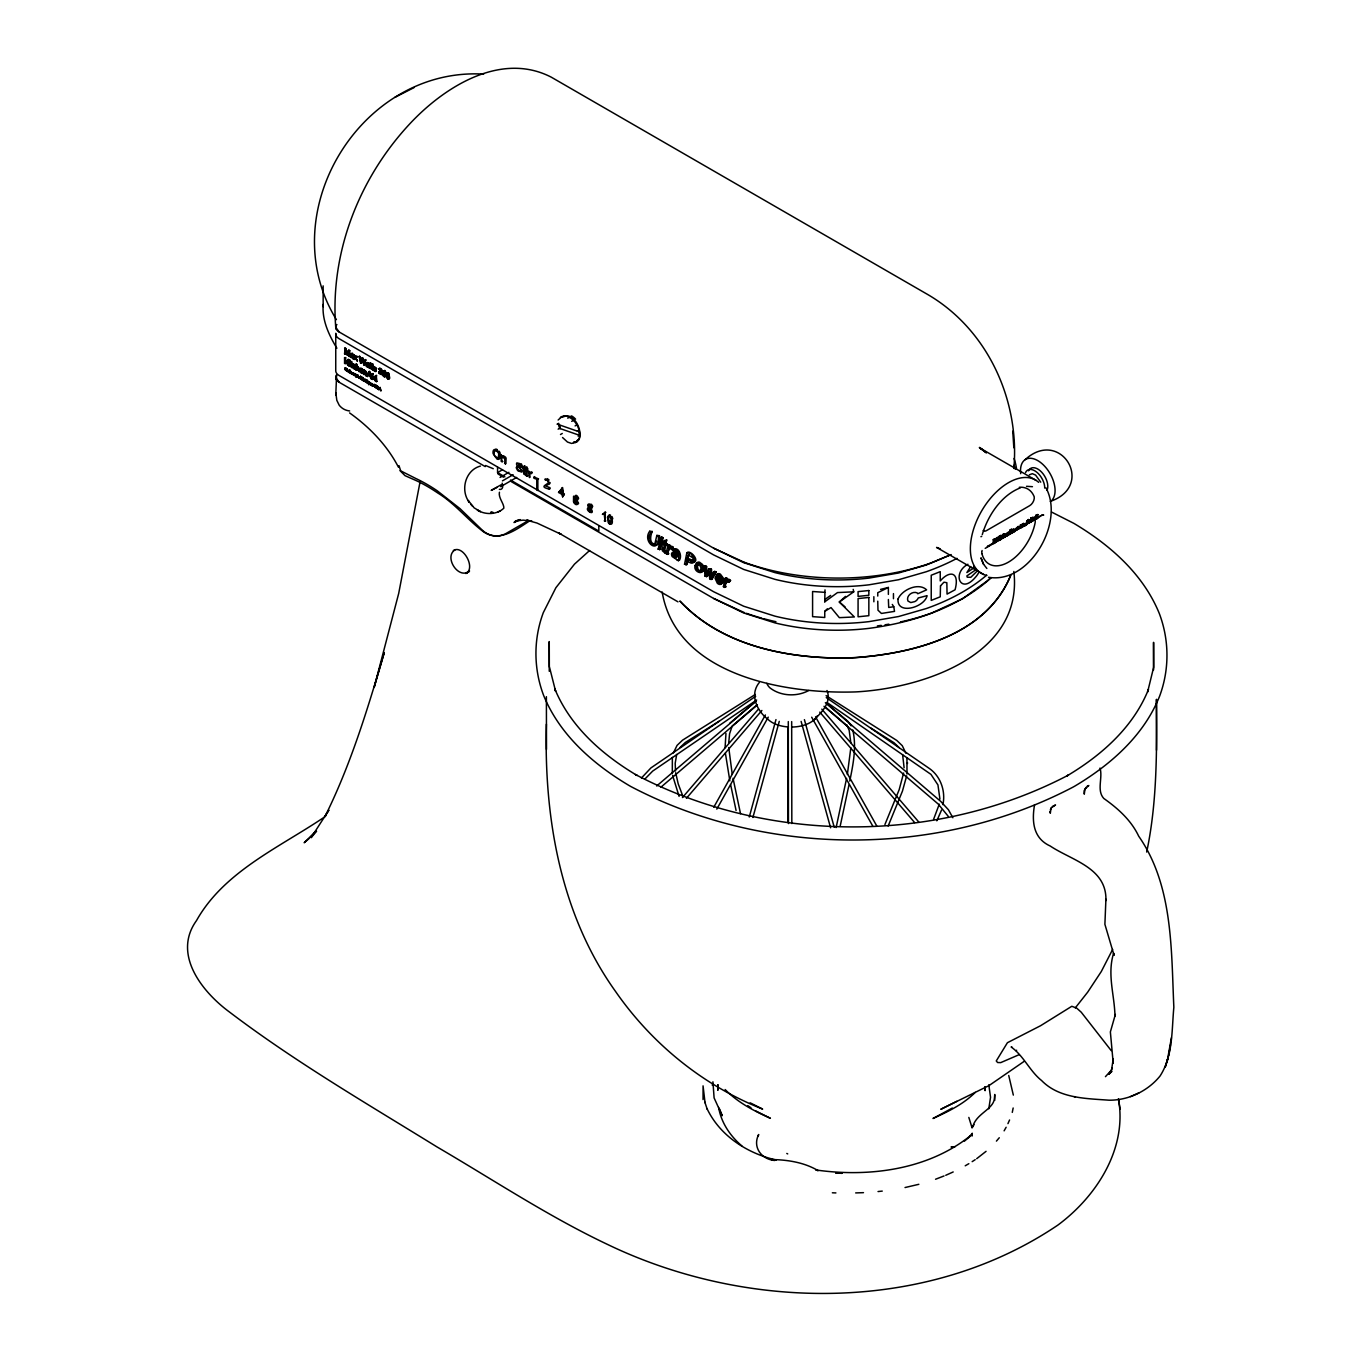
<?xml version="1.0" encoding="UTF-8"?>
<svg xmlns="http://www.w3.org/2000/svg" width="1361" height="1361" viewBox="0 0 1361 1361"><rect width="100%" height="100%" fill="white"/><g stroke="black" fill="none" stroke-linecap="round" stroke-linejoin="round"><path stroke-width="1.5" d="M717.842 1084.666L717.842 1090.314L717.825 1084.802M725.09 747.614L725.957 733.494M787.849 740.622L787.866 726.978M352.55 357.943C346.289 356.633 355.323 354.404 350.713 354.558C354.047 348.994 353.214 361.567 353.299 358.879M353.111 356.14L352.142 354.03L350.134 354.132M354.779 375.347C354.217 373.594 355.204 374.973 354.541 375.483M362.043 368.729L361.363 368.338A2.144 1.225 60 0 0 360.512 368.372L360.376 371.451L362.315 373.033A1.973 1.14 60 0 0 363.098 372.812C361.226 371.672 358.113 369.886 362.724 370.89C358.606 365.36 363.506 375.007 362.877 369.733M366.228 362.86C370.362 360.41 371.417 374.241 366.892 363.166C368.389 360.733 366.585 368.202 368.61 365.36M370.549 384.653C371.213 380.757 369.188 386.082 371.298 383.547M371.009 383.7L370.107 382.577L370.498 383.53M349.641 410.954A43.96 25.383 -60 0 1 339.161 405.136L336.813 400.321L335.827 392.819M1156.51 699.367C1156.782 750.353 1157.292 801.918 1146.677 852.054M349.811 371.859L348.824 371.366L349.454 372.233M376.061 386.728L375.16 387.358L374.53 385.844M356.174 376.18C355.629 371.196 357.569 378.987 356.174 375.075C358.623 375.194 354.881 377.848 356.99 376.334M364.17 372.438C364.867 369.597 367.232 374.7 365.854 375.653C369.563 373.101 362.111 367.47 366.466 373.475M368.984 383.224L368.185 381.607M371.808 384.602L372.897 386.303L373.033 384.346L371.774 383.972L372.897 385.112M372.08 384.176L371.808 385.673L372.148 383.887M352.363 372.88L353.401 374.785L350.985 371.434L350.849 373.305L350.917 371.808M356.157 375.228L356.684 376.436M369.035 384.227C368.457 383.632 368.116 384.482 368.423 381.897M850.829 747.716L847.359 774.494M368.338 381.522L368.729 384.67L368.882 381.726M376.129 387.392L376.061 385.163L375.755 387.392M1034.581 804.623C1031.604 821.636 1033.254 838.342 1050.216 846.015C1071.839 860.475 1106.986 867.825 1105.915 900.591L1105.915 899.213L1104.894 924.306L1114.081 955.337L1113.621 953.159C1106.986 974.646 1114.557 994.806 1114.965 1016.106M1118.47 1098.973C1127.265 1147.986 1097.374 1195.111 1059.538 1223.845L1057.854 1225.104C926.739 1313.705 747.444 1311.851 607.38 1244.362C548.16 1216.292 493.397 1179.885 436.898 1146.864C366.755 1103.533 295.235 1061.92 229.465 1012.023C202.108 991.846 172.184 954.265 196.511 920.563C224.293 871.023 280.519 847.001 325.568 816.294M356.548 368.031L357.722 366.841L358.726 368.372M358.011 376.163C357.28 380.229 357.654 372.182 358.096 375.636M365.599 381.029C367.589 380.042 367.13 383.802 365.65 380.689M550.048 488.701L549.317 489.126C535.298 485.843 554.25 484.176 546.407 479.906A1.786 1.038 60 0 0 545.659 480.348L544.859 479.429A2.739 1.582 60 0 1 545.676 478.868L549.266 482.457A3.096 1.786 60 0 1 549.129 483.853L545.71 486.047L550.048 487.697M728.747 742.528L729.581 733.8L732.184 725.991L756.018 705.713M352.992 356.344C349.726 358.334 352.856 352.72 353.145 358.3L353.792 358.606M577.847 499.198L577.625 498.177A2.637 1.514 60 0 0 576.537 496.476L573.559 496.221L573.508 501.716A3.3 1.905 60 0 0 574.631 503.655C578.595 507.568 578.969 499.317 575.295 498.687A2.943 1.701 60 0 0 574.002 499.011L574.937 496.544L578.578 498.772M721.772 581.334L719.306 581.981L717.553 577.796L716.447 578.425L718.217 582.627L721.772 581.334L723.116 582.253L721.789 583.682A5.087 2.943 60 0 1 720.003 583.614A5.546 3.198 60 0 1 718.438 582.661L717.655 581.845M589.109 508.453L589.823 510.715M716.447 578.425L722.402 581.862L722.028 577.983L719.34 574.835A5.58 3.215 60 0 0 716.754 574.427L715.018 578.136L717.349 583.291A5.546 3.198 60 0 0 718.897 584.243A5.087 2.943 60 0 0 720.684 584.311L723.116 582.253M722.402 581.862L723.508 581.232L723.389 578.17L720.428 574.189A5.58 3.215 60 0 0 717.859 573.798L716.124 577.489M1033.05 519.017L1033.509 517.741M906.987 774.052L906.953 757.703M351.853 373.663C350.917 371.689 355.289 374.037 352.737 372.659M370.039 383.411L370.481 384.431M853.211 589.381L853.721 591.831L837.491 592.579L824.749 601.834L825.004 589.874M824.749 601.834L825.004 599.384L830.669 595.42M672.351 757.396L672.317 773.746M1014.864 529.565L1018.351 526.316M379.821 371.519L381.471 370.362L379.634 368.508A1.922 1.106 60 0 0 378.885 368.814L380.91 369.341A1.752 1.021 60 0 1 381.556 370.617L381.59 374.53L379.124 373.441A2.041 1.174 60 0 1 378.681 372.387L381.624 373.475L380.74 371.4L379.821 371.519L380.91 374.02L378.63 372.012M1011.784 1046.813L1011.138 1047C1023.591 1055.643 1029.665 1071.073 1041.607 1080.549C1059.13 1098.497 1085.772 1098.446 1109.028 1100.198C1128.422 1100.42 1147.884 1091.046 1160.048 1076.024C1173.131 1055.898 1171.668 1030.277 1173.845 1007.259C1171.192 949.621 1173.131 885.535 1138.715 836.215C1131.11 820.173 1117.976 808.485 1103.788 798.448C1096.371 790.282 1103.039 777.777 1100.011 768.063M1167.16 1061.495L1171.413 1037.745M942.901 804.657C945.81 791.166 940.638 776.127 929.07 768.284L826.263 697.598M346.477 370.498C343.04 364.34 345.881 371.927 346.63 370.515M378.409 388.923C375.636 386.082 379.004 385.775 377.746 387.239M377.558 389.042C377.252 387.97 376.997 388.702 377.439 387.681C376.316 384.448 379.702 388.702 377.49 386.524M988.801 1108.807L990.536 1097.289L988.801 1084.785M663.487 548.16L663.658 550.627M719.595 1109.045L722.198 1115.697L714.1 1097.902L712.926 1081.791M712.364 1085.398L712.535 1084.292M678.373 560.698L672.215 556.598A3.045 1.769 60 0 1 671.568 554.846L671.534 554.267A3.249 1.871 60 0 1 672.198 552.719L677.54 554.386C679.309 549.606 668.983 551.698 674.171 549.163C680.16 550.048 679.071 556.462 678.373 560.698L679.462 560.069C682.763 555.373 677.574 544.485 672.317 550.542M1168.674 1055.473L1170.528 1044.653M420.26 480.807L398.705 593.396L374.156 687.441L384.278 652.565C367.861 708.179 351.019 764.133 325.143 816.209L328.852 810.22M903.619 773.031L899.162 789.72L884.922 824.528M906.647 775.923L902.428 791.166L888.138 826.059M649.265 538.19L649.486 536.914M368.712 383.564L369.494 382.118L369.069 384.653M351.512 373.305L350.389 371.672L351.495 373.697M573.508 442.444L576.894 441.798L579.14 439.212C581.725 429.668 575.108 418.269 565.564 415.734L560.375 417.419M350.56 372.251L351.716 372.489L351.257 373.833M666.073 543.022L666.686 539.994L662.28 543.328L663.368 543.958L662.28 550.695L664.814 552.889L666.158 551.086L664.729 549.793L665.852 544.111L667.196 544.893L667.417 543.805L664.968 543.651L667.417 543.805M664.814 552.889L666.158 551.086M659.439 535.656L658.35 536.285C659.558 555.696 641.797 541.814 649.673 531.266L652.259 531.505L651.153 532.134C642.647 543.141 661.769 553.468 659.439 535.656L656.853 535.417L654.794 544.111L652.038 544.298M652.259 531.505C650.473 535.009 648.789 544.4 655.39 543.958L656.665 541.117M663.59 541.593L662.28 543.328M672.725 548.466L673.287 547.309L671.654 546.169L668.727 547.734L670.173 545.387L667.86 545.319L666.158 553.655L668.574 553.774C666.278 550.473 673.61 545.132 671.619 549.095C668.744 545.931 667.468 552.566 667.468 554.42M669.833 547.088L670.173 545.387M686.012 565.121L688.071 559.813L687.118 564.492L684.532 564.254L686.863 552.753L687.968 552.107C692.222 551.545 699.962 561.702 693.038 562.399M729.972 581.521L730.534 580.364L728.901 579.208L725.974 580.773L727.42 578.442L725.107 578.374L723.406 586.71L725.821 586.829C723.525 583.529 730.857 578.187 728.867 582.151C726.008 578.986 724.715 585.621 724.715 587.459M727.08 580.143L727.42 578.442M846.576 778.424L836.13 827.573M848.958 785.008L840.128 826.399M849.757 781.078C853.143 764.406 856.732 746.883 852.786 729.989M1012.278 1112.396L1013.162 1107.99M658.248 549.095L660.578 537.578L661.684 536.949L663.062 537.731L660.731 549.249L658.248 549.095L660.731 549.249M660.136 544.621L661.684 536.949M659.626 549.895L661.956 538.378L663.062 537.731M665.852 544.111L663.641 550.439L665.053 551.732M664.968 543.651L666.686 539.994M668.285 548.024L668.949 544.689M686.012 561.702L686.795 557.874M687.237 559.15L688.105 554.863L692.46 557.568A1.786 1.038 60 0 1 693.225 559.048L691.796 561.43L687.237 559.15L689.193 554.216M725.532 581.079L726.196 577.727M662.501 542.222L663.59 542.852L665.104 540.164M664.746 544.757L666.09 545.523L666.329 544.434M360.223 369.954C361.124 367.317 362.962 372.897 362.383 370.022A2.093 1.208 60 0 0 361.567 369.018L360.869 368.61A2.144 1.225 60 0 0 360.019 368.661L359.814 371.4A2.093 1.208 60 0 0 360.563 372.54L361.822 373.322A1.973 1.14 60 0 0 362.604 373.101L363.302 372.37M365.156 359.508C364.425 367.844 362.315 360.699 365.803 359.882L363.965 365.037L362.162 359.032L364.459 364.765M354.03 374.513C358.028 375.959 351.087 371.621 355.527 375.109M355.919 367.929L355.255 368.746A1.956 1.123 60 0 1 354.489 369.069C351.257 368.627 352.074 361.924 355.204 364.935A1.718 0.987 60 0 1 355.697 365.769C352.04 363.744 352.227 368.729 355.748 368.457A1.956 1.123 60 0 1 354.983 368.797L353.077 366.943L353.265 364.187M364.033 379.175C362.043 381.641 366.738 380.791 364.493 381.488M353.162 374.496L352.329 373.731M370.005 371.825L368.338 374.751L370.685 376.163L368.151 375.262L366.926 376.265L369.29 371.417L372.012 378.63L370.77 378.477L370.209 376.436M381.029 390.726L380.059 387.477L379.532 388.225M676.689 754.453L675.192 763.283L675.515 770.972M361.346 361.124C360.223 365.003 360.818 356.038 363.064 358.3L364.136 363.778M375.959 387.8L376.061 385.163M362.162 359.032L360.971 363.319L359.015 356.531L360.172 356.633L361.124 362.043M1016.922 528.766L1018.3 527.711L1016.361 528.442M1111.631 1069.491L1113.196 1058.994L1113.213 1063.179L1110.372 1031.91L1115.374 1014.421M939.277 804.164L933.561 819.407M378.698 369.341L379.362 368.542A1.922 1.106 60 0 1 380.127 368.219L381.403 369.069A1.752 1.021 60 0 1 382.05 370.345L380.927 371.774M355.323 367.504C352.55 369.46 353.435 361.516 355.867 366.415M364.969 380.961L363.948 379.26M749.265 817.008L775.974 719.595M752.905 817.485L779.275 721.381M363.965 365.037L365.803 359.882M379.294 369.801L380.757 369.886L379.889 370.958M500.542 457.704L500.559 454.166M382.305 373.748L381.335 374.479L379.617 373.169A2.041 1.174 60 0 1 379.175 372.097L379.124 371.74M365.752 363.149L367.759 363.081L368.729 365.139M758.111 1136.333L758.689 1134.513C752.259 1146.966 761.292 1159.385 774.766 1160.491M744.501 562.416L713.623 548.177L339.195 331.999L335.725 327.218L336.609 324.633M335.776 394.911L336.609 374.904M982.268 534.635C988.052 514.951 1001.747 494.996 1020.495 487.799M1026.772 524.648C1026.653 521.909 1026.653 526.775 1024.544 525.312M348.875 350.117C346.698 359.61 346 349.131 349.743 350.611L349.743 356.259L348.637 356.191L349.131 351.172L349.743 356.259M361.737 378.766C362.485 375.381 362.349 383.581 362.706 377.456M1026.84 522.573L1027.419 520.906M349.131 351.172L347.701 355.085L345.201 349.403L347.208 355.357L348.637 351.461M355.527 375.415L354.353 375.636M362.417 377.729L361.737 379.583L360.529 376.861L361.499 379.719L362.179 377.848M941.523 810.101L936.827 820.819M367.606 376.657L368.151 375.262M378.919 389.79C380.246 384.789 378.97 392.649 379.651 387.783M578.629 503.213L577.574 504.37M673.423 752.905L677.063 745.386L682.524 740.18L755.338 694.45M530.11 477.184L529.531 473.271L531.062 473.611L531.641 471.876M531.062 473.611L532.1 472.403M368.338 374.751L369.631 372.199L368.814 371.706M375.636 380.229C369.597 370.958 380.314 388.225 373.969 376.419M1009.25 533.478L1012.108 533.121L1013.094 530.722L1012.669 532.151M1025.088 525.618L1027.096 520.77L1028.882 519.732L1030.889 522.284L1028.355 522.505L1029.171 523.27M350.713 354.558L352.142 354.03L352.499 355.816M366.926 376.265L369.29 371.417M378.596 389.603L380.059 387.477M351.699 373.271L350.781 372.285M1007.94 1123.642L1009.573 1119.984M716.669 577.336L718.523 575.771C721.5 575.414 720.292 581.113 722.317 579.327L717.774 576.707L716.669 577.336L723.508 581.232M717.774 576.707L718.846 575.227L720.462 575.448L722.317 578.986M1112.345 1067.909L1109.708 1073.625L1111.376 1070.188L1105.438 1076.67M1050.318 809.931L1051.185 808.094M372.114 384.091L372.897 386.303M708.043 572.113L707.142 574.325L706.58 566.414L705.253 565.649L704.147 566.278L704.998 576.077L707.55 576.281L709.693 572.096M714.78 571.144L710.714 577.557L713.691 571.773L716.175 571.943L712.211 578.969L709.676 578.782L709.336 571.127L706.444 576.911M973.932 1124.628L972.809 1126.908C975.803 1113.587 993.768 1109.453 994.432 1098.174L994.755 1094.465L994.755 1100.334M671.619 549.095L673.287 547.309M728.867 582.151L730.534 580.364M354.081 373.594L353.775 374.734M759.251 682.559C749.35 694.705 756.903 710.952 768.012 719.391A27.118 15.651 0 0 0 788.427 726.961M1112.635 949.451L1101.304 971.516L1087.677 992.169L1075.292 1007.889M711.803 576.911L711.463 569.221L708.86 569L706.036 574.954L705.474 567.044L704.147 566.278M696.475 563.862L697.53 562.433A5.291 3.045 60 0 1 699.656 562.28L702.412 564.39A4.185 2.416 60 0 1 703.569 566.754L703.229 571.144L700.558 572.266M378.324 389.076L378.069 387.511M389.059 378.885L389.212 375.041L386.966 372.982M386.133 374.479C386.779 368.695 380.042 370.583 382.934 375.5A1.837 1.055 60 0 0 383.717 376.504C387.494 378.987 384.908 368.048 383.564 372.37C383.104 378.052 386.898 374.649 384.04 371.536C384.653 387.579 386.082 359.899 383.411 375.211A1.837 1.055 60 0 0 384.193 376.214L385.741 376.402L386.66 373.203L388.719 373.135L389.773 378.188L387.528 378.698A1.837 1.055 60 0 1 386.745 377.695L386.252 375.126M387.153 372.914C388.872 391.322 388.855 362.349 387.239 377.422A1.837 1.055 60 0 0 388.004 378.409L389.246 378.834M713.776 807.226L765.392 714.95M716.805 809.132L768.25 717.145M711.105 579.616L716.175 571.943M362.689 371.927L361.039 372.251A2.093 1.208 60 0 1 360.308 371.111L360.189 370.498M1004.112 1130.838L1006.136 1127.265M1005.133 534.482L1008.62 531.981M346.136 370.362L345.507 369.239M378.069 388.787L377.099 385.929M673.712 551.494L675.141 550.32M1029.358 474.802L1032.353 473.679L1035.568 475.074L1040.74 482.168M328.664 810.424L311.057 837.747L316.569 831.316M336.677 324.513L336.303 325.092A11.739 6.771 0 0 0 335.742 326.912L335.742 327.525A11.79 6.805 0 0 0 336.32 329.311M336.677 374.785L336.303 375.364A11.739 6.771 0 0 0 335.742 377.184L335.742 377.797M549.623 483.801L549.861 483.444A3.096 1.786 60 0 0 550.048 482.543M1018.674 528.476L1019.797 527.983L1015.476 530.246L1016.684 527.83L1019.627 526.707L1016.361 528.936M641.456 777.999L650.915 767.927L755.661 696.305M644.791 779.138L652.702 771.075L756.648 700.013M1086.18 787.287L1084.139 790.707L1084.275 794.178L1085.023 788.972L1088.834 785.535L1087.269 786.08M374.156 376.265C375.517 381.386 375.432 382.917 373.441 376.861C378.902 376.248 372.251 376.708 375.347 380.076M698.346 564.066L697.972 564.594A8.03 4.627 60 0 0 697.512 566.788L697.819 568.592A2.569 1.48 60 0 0 699.452 570.582L701.766 570.14M998.804 536.472L997.409 539.296L999.348 536.778L994.891 540.13L996.609 537.731L1001.424 536.285L1000.862 535.264L999.382 536.829L1001.424 536.285M1035.925 518.337L1036.47 519.051L1033.084 519.29M1036.47 518.66L1033.714 519.834L1037.865 514.56L1037.865 518.252L1036.47 519.051M1016.616 1050.216L1016.276 1050.811M1021.379 524.887L1024.561 523.764L1024.646 525.89L1022.604 526.418M995.435 540.436L994.891 538.718L993.241 539.671L993.241 543.379L998.889 540.113M356.922 376.844L357.177 375.245L356.004 374.717M357.807 376.163L358.862 378.205L359.1 376.827M529.378 477.609L528.476 470.957L531.794 473.186M1012.108 530.773C1009.216 532.202 1015.748 526.265 1014.711 531.624L1013.23 532.474M996.422 1141.113L999.28 1137.745M605.288 512.076L602.413 514.407L604.965 513.778M682.439 797.563L758.502 709.064M686.42 798.295L761.888 710.476M680.109 747.41L685.281 742.494L719.391 721.058M356.973 361.005L355.646 358.062L357.365 356.565L354.949 357.705L354.234 354.762L355.425 357.416L353.639 359.083L355.799 358.147L357.467 360.716L355.306 358.419M354.37 359.508L355.799 358.147M562.178 416.381L558.129 420.005M729.853 723.201L755.559 701.357M370.89 384.482L370.107 384.448M562.484 489.075L559.456 492.001L562.484 492.903M813.368 720.53C821.125 712.96 831.996 702.463 826.978 690.52M1021.703 524.478L1023.744 523.27M561.923 487.936L563.658 495.37L564.39 493.992L563.403 493.414L561.753 494.281L558.571 492.427L562.654 487.51M369.716 383.581L370.89 384.772M356.65 356.157L355.289 357.348L353.741 355.034M574.971 442.869L578.986 439.552C583.342 429.651 572.726 410.035 561.208 417.334M316.211 830.771L304.183 842.748L308.913 838.733M1011.852 530.11L1013.809 529.004M970.716 566.55L966.888 572.556L973.966 567.877L973.608 566.414M824.749 592.341L812.585 591.508L812.585 616.652L824.749 617.486L824.749 611.344L827.301 608.86M354.183 373.492L354.915 373.663M1033.765 517.435L1035.585 516.38M668.727 547.734L670.565 546.799L672.198 547.956M725.974 580.773L727.812 579.854L729.445 581.011M1004.146 534.022C1000.539 538.888 1003.533 531.419 1004.146 535.026L1004.962 534.567L1003.601 535.468M845.487 596.39L839.312 601.987L854.351 616.958L839.346 617.656L831.027 607.567L824.749 611.344M589.619 550.507L574.478 564.152L555.883 587.731L543.311 612.637C533.342 639.347 533.529 668.744 543.617 695.403C559.779 734.974 593.09 764.082 629.088 785.518L630.738 786.471C765.903 857.481 937.865 858.025 1073.148 787.049L1074.833 786.097C1110.644 764.78 1143.767 735.706 1159.589 696.22C1169.558 669.493 1169.371 640.095 1159.283 613.437C1143.121 573.866 1109.81 544.757 1073.812 523.339L1051.509 512.025M975.276 1092.373C963.418 1104.213 948.073 1111.631 933 1118.487L952.343 1108.041M969.747 1136.741L964.439 1141.113M656.7 785.977L756.07 701.221M660.902 787.202L757.431 704.845M985.194 548.364L1041.863 515.411M1111.512 1071.958L1108.705 1073.948L1111.988 1071.192M1108.705 1073.948L1110.899 1072.111M986.062 1151.338L976.705 1158.687M353.094 374.547L352.822 372.744M988.511 577.268C1029.46 584.328 1064.914 522.59 1045.997 487.884M991.233 577.745C957.651 607.925 913.146 622.504 869.05 628.357A158.761 91.663 0 0 1 774.919 622.879L743.718 612.977L713.623 598.449L511.311 481.658M502.855 461.481L501.205 461.379L501.205 455.22L505.22 458.13L505.56 463.88L506.122 458.164M1008.484 533.529C1003.125 537.425 1014.983 530.841 1006.817 536.149C1001.645 535.451 1013.605 530.127 1007.94 533.206M967.909 564.254C951.594 573.015 960.339 595.335 975.548 577.149A13.253 6.567 -66.2 0 0 978.678 572.658M976.177 569.544L966.871 575.907L967.246 577.183L970.784 577.319L977.062 571.212M1052.308 806.495L1055.541 804.98L1051.032 808.026L1050.318 813.249L1049.892 811.547M1005.013 537.187C1004.095 534.635 1003.823 540.895 1002.121 536.319M1004.911 536.54L1002.24 537.85M1024.016 1061.461L988.988 1085.602L940.791 1109.3L956.8 1101.304M853.721 591.831L839.312 601.987L845.13 607.006M480.416 466.074C465.241 470.106 460.052 490.436 469.358 502.396L468.184 500.44L474.121 507.84L480.416 511.617L477.303 510.052C485.282 515.07 496.816 514.815 503.842 508.197C504.148 503.57 498.211 497.939 499.419 492.24M1007.752 535.009L1007.991 533.801M972.162 1161.648L975.191 1159.674M483.682 74.123C360.376 66.774 271.247 213.864 336.422 319.648M844.926 657.941L844.654 658.112C786.097 658.265 721.398 645.59 679.888 601.035C724.137 648.142 793.752 660.085 855.78 657.686C913.997 653.144 986.759 634.992 1010.781 575.193C984.701 638.445 906.307 655.492 844.654 658.112L844.994 657.941M369.12 384.176L368.559 384.023M1017.075 529.667L1019.797 527.983M965.221 1165.799L968.845 1163.689M344.571 353.843L345.694 353.928L344.571 353.843L345.065 347.923L347.446 354.115M344.571 348.195L346.051 348.484M348.382 350.389L349.743 350.611M349.028 359.712L344.571 363.353L344.571 357.705L345.711 357.807L345.218 360.886L349.028 359.712L348.144 359.202M345.711 357.807L344.571 357.705M354.489 355.476L355.782 357.075M349.096 360.325L350.185 360.393L349.096 361.873L349.692 366.313L350.185 361.941L349.096 360.325L350.185 361.175M344.571 363.353L345.711 363.455M349.096 361.124L350.185 360.393M357.365 356.565L356.157 356.446M353.639 359.083L354.864 359.219M355.646 358.062L357.467 360.716M350.185 361.941L349.096 361.873M350.781 362.826C349.794 359.032 353.537 370.311 351.053 367.028C349.267 362.043 351.819 362.502 351.819 362.877L350.73 363.353M351.325 361.737L351.819 362.877M359.015 356.531L360.172 356.633M347.77 365.207L349.114 365.411L347.77 365.207C344.418 359.627 347.804 360.138 349.114 365.411M352.414 363.778L351.325 363.71L352.414 366.704M349.096 365.973L350.185 366.041M361.788 358.13L363.064 358.3M344.639 369.12L346.017 370.226M346.664 368.95L345.32 367.657M347.174 370.617L347.565 371.672L347.463 369.392M355.953 364.272L358.726 368.014L358.845 371.587L357.501 367.232L357.041 369.988L355.953 369.92L355.953 364.272L357.041 364.34M360.308 362.928L360.971 363.319M347.804 371.536L347.463 369.648M349.573 371.995L349.811 370.005L349.233 372.693M357.041 366.364L359.338 368.712M349.658 372.642L348.824 371.366M355.953 369.92L357.041 369.988M369.818 364.306L370.26 362.996L370.396 367.98L371.553 368.848L371.468 365.241M370.362 363.217L371.468 364.714M369.324 364.578L370.26 364.561M354.047 374.258L354.983 374.802L354.83 373.935M370.855 364.901L373.373 365.803L372.268 366.279L372.268 368.678L373.458 369.937M371.723 365.394L372.761 364.033L372.761 365.463M371.672 364.391L372.761 364.033M369.409 367.606L368.168 366.96L368.916 367.895M366.466 375.993C367.045 369.648 364.17 370.787 363.574 374.326L363.574 370.226L364.612 370.838M364.612 370.26L363.574 370.226M372.268 366.279L373.373 365.803M357.756 375.84L358.862 376.963M370.26 366.909L370.992 367.895M370.43 367.997L371.468 368.185M369.767 364.833L369.937 368.287L371.553 368.848M360.767 376.725C360.325 383.717 360.053 371.026 361.601 379.124M363.574 374.326L364.663 374.394M373.22 369.171C378.902 374.326 370.685 362.434 376.538 368.695C373.748 367.317 373.594 367.419 376.146 370.549C376.231 373.646 371.213 368.695 374.309 369.12M357.994 375.772L359.1 378.069M375.449 368.729L376.538 368.695M362.298 377.218L362.485 380.297M365.854 375.653L366.96 375.704M373.816 369.392L375.109 370.941L376.01 370.09M362.945 377.865L363.234 380.723L363.472 378.273M372.557 373.867L371.961 379.175L373.05 379.226L371.961 379.175M371.961 374.309L373.05 373.577M371.519 378.919L369.137 372.489M366.041 380.434C364.986 384.006 365.292 376.657 366.704 381.488M371.961 375.075L372.455 374.802M364.748 381.08L364.323 379.464L364.595 381.012M367.147 380.28L367.436 383.156L367.657 380.689M370.77 378.477L372.012 378.63M375.755 377.729L376.231 375.415L376.827 381.42L375.789 380.859M376.827 375.772L375.755 375.704M375.789 381.369L376.827 381.42M371.4 385.163L371.315 384.295M375.891 387.732C372.999 386.677 374.411 382.764 375.602 387.307M376.555 387.545L378.29 388.651M563.76 416.772L565.564 415.734M501.205 455.22L502.022 455.697M557.33 424.122L558.742 423.322L559.524 428.358L579.531 435.316L578.748 430.28M567.741 418.167L569.544 417.112M570.412 416.619L571.603 415.922A14.665 8.472 60 0 1 575.584 419.12M558.129 429.174L559.932 428.12L559.405 424.768M571.705 421.366L573.508 420.328M502.124 461.906C499.725 453.996 507.534 458.266 504.642 463.369L505.373 462.944M560.494 434.499L562.297 433.461M575.091 425.908L576.894 424.87M497.565 467.231L497.565 472.607L502.481 469.766M577.336 431.097L579.14 430.059M521.314 463.795L522.641 466.789L520.974 466.755C516.5 460.222 518.133 467.435 522.046 470.345A2.824 1.633 60 0 1 521.79 472.114L517.724 470.702L516.38 468.184L516.993 466.891M500.065 477.439L508.929 472.301M516.261 467.316L517.912 467.333M524.24 468.473L522.845 468.507L524.24 466.142M523.509 466.568L525.142 466.04M578.136 436.132L579.939 435.095M522.845 468.507L524.24 467.657M502.447 480.858L513.097 474.717M526.197 467.299L527.098 469.018L526.197 468.507L526.928 466.874M524.41 466.466L525.142 468.184M526.044 473.917L524.444 473.594L525.142 468.984M527.847 468.592L525.312 469.936L526.928 468.082M577.336 440.249L579.14 439.212M572.76 443.278L574.563 442.24M527.847 475.874L526.197 475.772L526.197 469.647L527.847 469.732M575.89 441.917L577.693 440.862M500.678 486.677L516.653 477.439M523.509 468.899L523.764 474.07L526.18 474.904M537.527 479.497L533.92 478.255L534.652 476.605M533.92 477.03L538.582 478.885M562.654 488.361L563.403 493.414M558.571 492.427L560.188 491.576M517.673 520.395L513.999 522.522L520.276 519.596L515.343 521.042L523.1 520.14L531.93 521.11L526.673 520.174L537 523.049L561.157 534.312L558.418 532.814L677.999 601.851M562.654 496.833L563.403 494.383L562.654 496.833L561.753 494.281M528.493 520.514L504.778 534.21L499.453 535.979A17.489 13.406 27.6 0 1 481.896 529.786L460.018 508.64L437.34 490.862A128.087 56.362 50.3 0 0 415.82 478.494L400.678 470.838L398.994 465.649M529.412 521.042C516.465 529.497 499.708 542.256 483.989 532.151C467.759 520.174 455.135 503.587 437.698 492.954A125.382 55.767 50.6 0 0 416.755 480.858L405.017 475.652L400.032 470.668M455.135 549.827C443.516 556.666 458.453 580.296 469.562 571.008M469.324 571.484L465.785 573.525C476.248 568.507 463.165 544.315 453.332 550.524M591.627 508.112L590.895 508.538C596.645 517.299 582.1 509.456 589.568 506.921M604.556 512.502L605.866 512.416M604.233 514.203L604.965 520.395M604.233 520.821L605.866 520.923M663.59 542.852L664.695 542.222M666.09 545.523L667.196 544.893M666.158 553.655L668.574 553.774M677.54 554.386L678.629 553.74L673.287 552.09A3.249 1.871 60 0 0 672.623 553.621L672.674 554.216A3.045 1.769 60 0 0 673.321 555.968M676.978 559.898L679.462 560.069M684.532 564.254L685.621 563.624M705.474 567.044L706.58 566.414M708.86 569L711.463 569.221M704.998 576.077L706.104 575.448M709.676 578.782L712.211 578.969M723.406 586.71L725.821 586.829M1025.105 459.695C1060.474 427.15 1096.115 485.724 1050.318 501.392M1010.083 533.648L1010.083 529.956L1011.563 529.106M1028.882 519.732L1027.096 520.77M1030.821 517.98L1032.846 517.435L1031.366 519L1030.821 517.98L1032.846 517.435M1036.367 516.704L1035.806 515.104L1037.865 514.56M993.241 539.671L995.435 539.041M999.382 536.132L1001.424 535.588M1010.083 529.956L1012.108 529.412M1030.821 518.677L1032.846 518.15M1002.121 535.571L1002.666 535.894M1003.601 533.699L1003.601 534.72L1004.962 534.567M1002.666 536.642L999.382 537.153L1001.424 536.608L1001.424 539.296L999.382 539.824M1021.941 524.768L1020.001 525.244L1021.941 525.193M1032.846 518.456L1030.821 519L1032.846 518.456L1032.846 521.144L1030.821 521.688M1027.385 522.879L1028.559 522.216L1027.963 521.212M1010.968 532.832L987.32 546.493L989.277 545.982M1014.608 530.722L1020.069 527.575M1023.71 525.465L1040.093 516.023M1020.001 527.915L1022.043 527.387L1022.86 525.006L1023.149 526.741M808.706 690.52C796.831 697.002 780.585 696.288 769.85 687.781A24.974 14.427 0 0 1 766.838 683.358M465.904 573.117L467.929 571.96M501.171 484.754L491.202 490.385L497.003 487.391M949.127 555.441L931.809 562.654A176.045 101.633 0 0 1 744.552 562.365M414.084 87.563L394.826 97.414M888.376 594.4L888.376 587.459L877.76 592.715L877.76 596.067M1019.151 1054.673L1000.726 1062.618L997.613 1062.533L996.269 1060.951L1007.412 1042.713L1040.553 1025.735L1071.805 1006.289L1076.67 1008.11L1081.246 1012.227L1111.274 1050.675M945.742 1175.292L953.193 1171.957M497.837 512.008L500.44 510.834M1006.732 535.639L1004.979 535.622M1130.481 1096.626L1138.868 1092.883M951.203 554.573L926.16 565.053L898.566 572.998L869.05 578.085A158.761 91.663 0 0 1 774.919 572.607L743.718 562.705L713.623 548.177M892.289 604.437L893.786 606.751L888.716 607.448L888.376 599.503M935.551 1179.238L944.041 1175.955M1016.395 530.024L1015.017 530.058M349.59 372.795L349.811 370.005M1041.437 515.309L1042.662 515.173M353.043 357.654L350.526 355.629L352.992 355.544M368.661 366.67C365.82 368.695 364.289 362.043 368.116 364.833M893.462 593.6L893.462 598.704M918.845 1184.308L905.031 1187.541M880.567 589.381L888.376 587.459M609.252 514.866L610.579 515.139M693.498 560.698L688.326 558.503M573.457 442.427L576.69 441.9M350.73 361.805L351.819 361.448M369.767 363.285L370.855 362.928M664.015 540.81L665.58 540.623M353.52 374.717L352.669 372.999M1042.22 515.07L1043.428 515.087M878.032 1191.555L882.251 1191.096M350.764 371.91L351.274 373.594M955.116 1146.677L951.033 1147L952.717 1146.847M855.678 1192.917L863.486 1192.661M590.895 508.538L591.916 507.976A2.62 1.514 60 0 0 591.831 506.513C591.218 502.379 585.162 503.655 588.837 507.347M368.321 366.772L366.16 364.374L368.61 364.561M675.005 553.434C670.956 555.679 680.347 559.235 677.812 554.59M832.354 1192.797L835.909 1192.917M675.617 550.065L677.046 550.439M1026.534 486.302L1032.455 486.694M1042.968 514.985L1043.666 515.053M353.111 364.34L354.711 365.207A1.718 0.987 60 0 1 355.204 366.058L355.374 366.704M356.208 374.973L356.837 376.027M1074.152 1096.66L1075.411 1096.864M503.485 455.799L505.697 457.262M485.537 465.496L493.26 468.711M571.637 443.465L567.486 442.053L562.535 437.51M375.721 387.358L374.53 384.278M557.295 424.156L576.809 430.961M940.179 548.806L936.572 547.411L983.68 574.478M744.501 612.688L713.623 598.449M664.968 551.851L665.92 552.26M372.965 370.226L371.74 369.154L371.672 365.939M352.516 367.368L351.223 365.428M675.856 558.112C667.009 552.328 682.354 555.73 674.58 557.415M575.924 495.2L577.268 496.05A2.637 1.514 60 0 1 577.608 496.425M497.275 449.623L496.544 449.266A4.576 2.637 60 0 0 495.863 449.096M590.181 511.974L588.377 508.878A1.973 1.14 60 0 1 589.517 508.231L590.147 508.589A2.041 1.174 60 0 1 591.32 510.613L591.32 511.328A1.99 1.157 60 0 1 590.181 511.974M378.596 387.375L377.218 387.119M547.258 478.613L549.095 480.025M750.149 1102.818L762.636 1109.079C703.178 1085.551 652.038 1043.972 615.614 991.557C560.324 914.354 543.941 817.332 546.39 724.205M755.746 1110.95L770.394 1118.283C754.045 1110.967 737.781 1102.495 725.141 1089.532M786.794 1153.447L787.713 1153.907M690.861 561.43L691.949 561.991M997.409 539.296L999.433 540.436M1036.129 480.399L979.427 447.735L986.47 452.873L979.478 447.412L985.483 451.92M1030.889 522.284L1028.338 519.409M1022.043 527.387L1021.482 525.788M1017.79 528.408L1016.922 529.259M1003.601 534.72L1004.962 535.315M995.435 541.848L995.435 542.75M369.324 364.033L373.373 366.347M649.673 531.266L651.153 532.134M656.853 535.417L658.35 536.285M660.578 537.578L661.956 538.378M686.863 552.753C696.628 552.617 696.679 569.578 686.965 560.443M371.961 373.526L373.05 374.377M667.86 545.319L669.068 546.016M713.691 571.773L715.069 572.573M725.107 578.374L726.315 579.071M360.699 369.665L362.689 370.804M368.831 374.479L370.498 375.432M524.41 468.609L525.312 469.12M524.41 469.409L525.312 469.936M347.753 369.818L346.936 369.614M379.277 388.872L380.399 389.552M562.654 494.792L563.658 495.37M504.642 463.369L505.56 463.88M497.565 472.607L504.931 476.86M510.443 480.042L598.823 531.079L598.823 525.703M336.32 379.6L336.711 380.178A11.79 6.805 0 0 0 339.195 382.271L485.248 466.602M498.024 473.985L503.502 477.15M692.068 555.883L693.566 556.921A1.786 1.038 60 0 1 693.906 557.364M826.093 695.658L896.814 740.469L902.258 745.675L905.882 753.211M870.836 728.033L894.058 742.766L899.213 747.682M747.801 1105.659L750.966 1107.769M345.558 367.759L346.374 368.797M673.423 549.912L674.818 550.848M827.012 702.48L930.941 774.358L937.95 784.94L939.924 799.111M720.684 581.964L722.01 582.899M349.607 412.927C369.563 427.116 387.136 445.336 398.45 467.18M576.384 503.196L575.074 501.426M700.49 563.896L701.868 565.41M827.505 704.13L848.175 721.585L851.118 725.821M825.429 707.125L847.427 726.145L846.814 725.005L849.179 730.381L850.812 742.681M825.344 702.684L940.74 801.408L948.447 809.778L952.853 817.757M824 706.308L938.239 804.062L948.277 816.379M339.195 382.271L335.725 377.49M345.813 368.797L345.507 368.525M741.915 1145.962C730.296 1136.146 721.16 1122.672 718.642 1107.446M377.507 388.719L376.844 387.698M345.898 369.222L346.051 370.396L344.894 369.256M698.533 571.178L697.036 569.391M971.703 1125.853L972.111 1127.963L968.828 1117.415M381.42 371.485L382.339 373.407M610.272 522.726L609.218 520.412M470.821 504.353L472.59 506.258M986.861 568.473L983.288 563.896L980.924 557.908M591.44 504.25L592.562 506.088A2.62 1.514 60 0 1 592.681 506.564M821.806 709.149L918.794 822.027M819.798 712.143L914.643 822.571M366.449 380.655L366.704 382.73M347.327 371.247L347.174 368.746M336.32 329.328L336.711 329.906A11.79 6.805 0 0 0 339.195 331.999M375.517 370.362L373.441 366.994L376.044 368.984M815.562 716.856L876.739 825.923M811.683 717.196L872.656 825.906M336.882 348.229C328.954 335.146 321.842 320.124 323.203 304.405L323.169 306.667L323.135 285.861M849.757 723.354L850.37 724.477M649.639 541.27L650.218 542.359M612.025 516.585L612.807 518.745M678.441 551.681L678.799 552.753M500.133 452.924L499.504 451.784A4.798 2.773 60 0 0 499.13 451.24M707.005 1108.586C719.799 1135.567 746.934 1153.328 776.246 1160.031L771.347 1159.538C787.356 1159.742 804.3 1162.345 818.165 1170.681L815.817 1169.95C868.624 1177.52 928.134 1169.865 970.716 1135.499L970.019 1136.18L972.281 1133.254L972.094 1136.044L971.788 1133.713M348.637 365.701L346.477 361.09L348.263 364.918M683.086 796.78L678.186 783.8L675.685 772.742M679.105 796.389L672.657 775.617M981.23 558.248L983.595 564.254M375.959 368.576C372.863 364.067 378.885 375.959 373.714 368.882M1008.739 1075.513L1013.333 1095.095M704.828 1102.087L707.227 1109.283M371.162 385.299L371.315 383.853M380.791 390.862L379.838 387.613L380.297 389.195M578.493 498.245L578.357 497.752A2.637 1.514 60 0 0 578.153 497.292M804.402 719.646L834.242 827.267M801.119 721.415L830.601 827.811M716.226 578.646L716.515 579.803M360.699 376.572L361.38 379.26M345.558 348.756L346.953 354.404M902.615 754.76L904.112 767.757M559.337 425.278L560.103 428.647M740.52 813.674L733.035 778.271M362.57 358.589L363.659 364.067M736.08 810.493L730.67 784.855M705.049 1102.784L703.059 1085.857L703.059 1099.586M732.235 774.341L728.747 747.546M729.853 780.908L725.379 753.126M359.491 356.242L360.801 362.638M359.678 356.905L360.631 362.315M1004.35 536.234L1004.146 535.792M517.18 467.759C519.953 474.615 523.475 468.779 517.129 465.751A2.348 1.361 60 0 1 516.551 463.914A2.62 1.514 60 0 1 516.857 462.91L519.902 463.608L521.909 467.214M372.233 368.865L372.165 365.65M1120.12 1109.266L1118.436 1098.871M893.786 606.751L894.517 611.378L881.435 613.454L877.981 610.187L877.76 601.171M525.312 474.343L525.448 475.329M705.253 565.649L705.934 573.491M1013.86 468.439C1019.967 399.402 986.793 327.78 925.633 293.313L551.205 77.135C500.644 51.14 443.992 87.104 409.746 123.885C359.117 178.155 329.855 252.67 335.725 327.218M1013.843 447.786L1012.737 431.165M710.374 569.868L710.714 577.557M662.144 591.984C676.502 675.873 785.246 694.195 855.542 691.915C921.669 688.496 1023.693 655.56 1013.843 571.45M1156.51 750.2L1156.408 699.588M985.092 1086.997L985.109 1090.671L985.092 1086.656M907.481 762.619L907.481 763.47M791.677 721.585L791.83 823.558M788.291 721.568L788.461 823.558M787.849 739.891L787.934 822.197M1153.567 669.935L1153.567 642.341L1153.652 667.298L1147.612 691.983L1148.48 689.398C1133.22 727.455 1101.304 755.491 1066.769 776.025L1068.453 775.072C936.028 844.535 767.723 844.007 635.434 774.511L637.101 775.464C602.396 754.828 570.293 726.757 554.71 688.615L555.594 691.218L549.334 666.499L549.249 641.558L549.249 671.262M1031.366 519.324L1031.366 521.995M1020.563 525.55L1020.563 528.238M1010.628 530.263L1010.628 533.971M999.944 537.459L999.944 540.147M994.891 538.718L994.891 540.13M993.785 539.994L993.785 543.702M873.864 596.679L873.864 601.783M605.135 512.842L605.135 521.348M561.753 489.501L561.753 493.328M549.317 488.123L549.317 489.126M546.39 696.679L546.493 749.401M537.85 479.31L537.85 490.521L536.778 489.909L536.778 479.923M527.098 470.157L527.098 476.299M376.231 375.415L376.351 381.692M372.761 366.007L372.761 368.389M372.557 375.432L372.557 379.515M372.268 364.306L372.268 365.735M372.165 364.102L372.165 365.122M371.757 383.411L371.808 385.673M367.368 380.144L367.436 383.156M365.548 379.09L365.599 382.101M364.067 369.954L364.17 374.666M363.183 377.729L363.234 380.723M360.478 376.163L360.529 379.175M356.446 363.999L356.548 370.277M355.884 374.258L355.936 377.269M349.59 360.036L349.692 366.313M349.267 350.9L349.267 356.548M345.201 349.403L345.201 354.2M345.065 357.433L345.218 363.727M1020.699 473.679A24.447 14.12 60 0 1 1041.641 463.335A24.447 14.12 60 0 1 1052.087 500.048M1028.559 470.838A14.137 8.166 60 0 1 1041.607 472.114A14.137 8.166 60 0 1 1047.034 490.317M1025.513 472.59A14.137 8.166 60 0 1 1036.708 472.131A14.137 8.166 60 0 1 1044.755 488.106M336.32 379.583A11.79 6.805 0 0 1 335.742 377.78M986.691 575.125A195.252 112.725 0 0 1 926.16 608.588L898.566 616.533L869.05 621.62A158.761 91.663 0 0 1 774.919 616.142L743.718 606.24L713.623 591.729L339.195 375.551A11.773 6.805 0 0 1 335.742 370.447L335.759 333.292L335.742 334.245A11.773 6.788 0 0 0 339.178 338.736L713.623 554.914L743.718 569.442L774.919 579.327A158.761 91.663 0 0 0 869.05 584.805L898.566 579.735L926.16 571.773A195.252 112.725 0 0 0 956.987 558.35M1014.064 458.47A158.761 91.663 0 0 1 1016.497 468.558M986.742 575.448A53.93 31.133 -60 0 1 980.839 512.365A53.93 31.133 -60 0 1 1038.647 482.338M900.472 621.926A176.045 101.633 0 0 0 931.877 612.977L962.584 598.772L987.082 581.011A176.045 101.633 0 0 0 990.076 578.255M888.835 624.172A176.045 101.633 0 0 1 885.041 624.801M881.213 625.38A176.045 101.633 0 0 1 877.386 625.907M775.94 621.705A176.045 101.633 0 0 1 763.81 618.728M761.82 618.183A176.045 101.633 0 0 1 746.406 613.301M981.706 536.336A6.907 3.998 -60 0 1 980.924 536.71M1014.064 465.19A158.761 91.663 0 0 1 1015.272 469.205M983.22 530.518A5.665 3.266 -60 0 0 986.504 530.603L1029.733 505.646A6.465 3.726 -60 0 0 1034.224 496.833A38.823 22.405 -60 0 0 1019.304 487.289M981.927 553.655A38.823 22.422 -60 0 0 1008.501 562.11A38.823 22.422 -60 0 0 1035.092 522.964A6.159 3.556 -60 0 0 1034.343 519.017M981.944 553.655A6.312 3.641 -60 0 1 981.825 552.175M981.91 551.358A6.312 3.641 -60 0 1 982.115 550.507M817.229 715.903A27.118 15.651 0 0 1 791.983 727.046M361.89 368.644A2.144 1.225 60 0 1 362.741 369.665M577.676 502.787A2.161 1.242 60 0 1 577.149 503.332M502.141 483.189A6.516 3.76 60 0 1 499.351 489.348M389.331 376.334C386.864 382.339 387.596 367.708 389.331 376.334M611.31 520.736C607.84 532.117 607.533 505.492 611.31 520.736M500.065 456.479L499.368 458.878A4.287 2.467 60 0 1 498.33 459.337A5.172 2.977 60 0 1 497.02 459.065L493.124 453.655A7.06 4.083 60 0 1 493.26 450.763A4.712 2.722 60 0 1 494.536 449.555A4.576 2.637 60 0 1 495.795 449.691L497.514 450.746A4.798 2.773 60 0 1 498.772 452.209L500.065 456.479M607.516 517.18L608.18 522.369A2.756 1.582 60 0 0 609.337 523.866C615.699 527.098 610.528 509.95 607.516 517.18M494.06 452.243L494.196 454.591A3.522 2.041 60 0 0 495.115 456.547L498.347 458.028L498.755 453.911A3.3 1.905 60 0 0 497.241 451.529L495.166 450.678L494.06 452.243M352.499 356.616C351.529 359.338 349.454 353.843 352.499 356.616M577.047 502.447L576.945 503.196A2.161 1.242 60 0 1 576.418 503.757A1.752 1.004 60 0 1 575.652 503.621C573.236 502.77 574.07 497.514 576.418 500.474A2.007 1.157 60 0 1 576.945 501.597L577.047 502.447M695.114 565.53C692.834 572.147 705.066 576.469 702.463 567.384A4.185 2.416 60 0 0 701.306 565.019L698.55 562.927A5.291 3.045 60 0 0 696.424 563.08L695.114 565.53M701.323 568.32L700.677 570.769L698.346 571.229A2.569 1.48 60 0 1 696.713 569.221L696.407 567.418A8.03 4.627 60 0 1 696.866 565.223L699.384 564.543L701.323 568.32M940.502 585.859L940.247 596.816L931.23 600.405L931.23 575.244L940.247 571.654L940.247 580.926C949.638 570.072 959.913 571.671 955.082 589.772L947.052 594.111L946.848 582.712L943.939 582.202L940.502 585.859M898.039 598.976C896.559 615.478 924.629 607.414 927.096 595.659L918.199 597.989A5.24 3.879 -39.1 0 1 914.728 601.613L910.798 602.566L907.94 601.035C905.831 595.795 912.499 590.776 917.161 592.886L917.773 593.736L926.62 589.857C918.692 582.168 902.071 589.619 898.039 598.976M1035.126 518.201L1036.333 517.52L1035.126 518.201M591.048 506.921C587.85 509.49 589.024 501.086 591.048 506.921M1168.231 1057.293L1165.271 1066.973L1168.231 1057.293M868.845 590.538L858.076 591.627L858.076 596.39L868.845 595.284L868.845 590.538M868.845 597.462L858.076 598.568L858.076 616.788L868.845 615.682L868.845 597.462M841.847 1173.318L835.892 1172.995L841.847 1173.318M493.192 512.57L490.998 512.246L493.192 512.57"/></g></svg>
